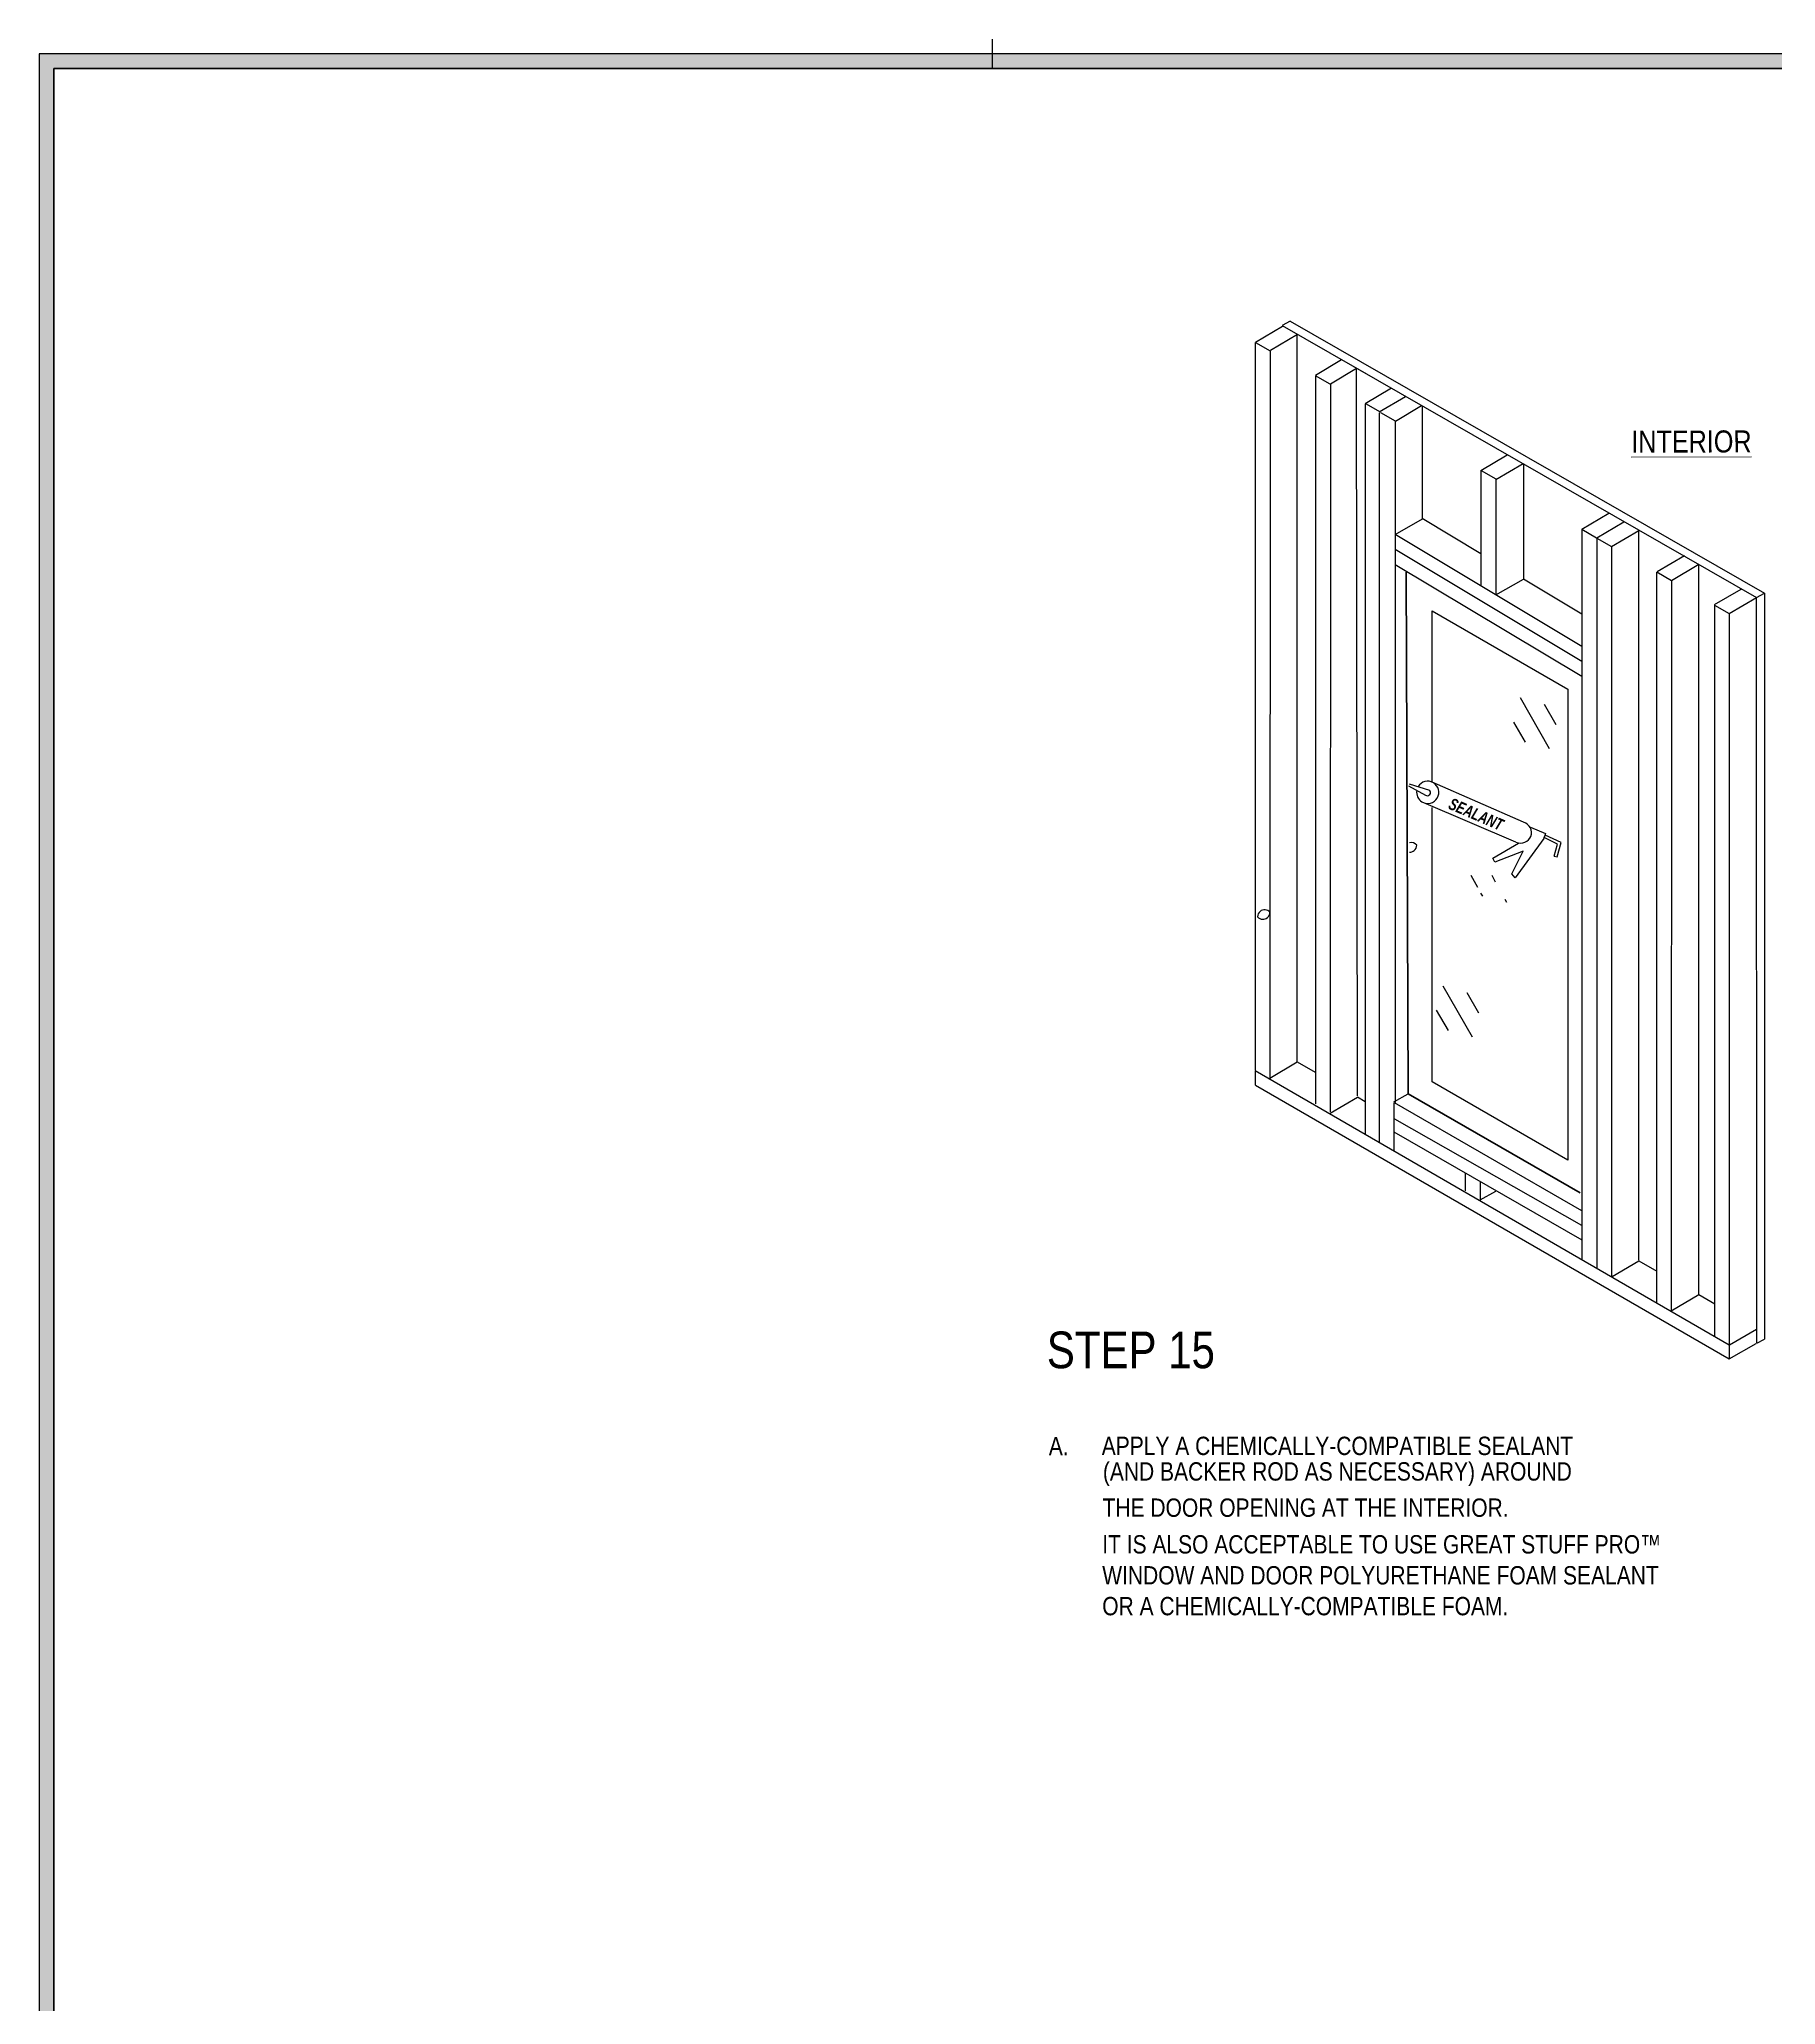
# Model space of a CAD drawing. Extents: x -1140 to 5605, y -816 to 1734.
# Drawn here: x 2356 to 3422, y 527 to 1733 of the extents above; entities that cross this region are included whole.
import ezdxf

# ---------------------------------------------------------------- set-up
doc = ezdxf.new("R2010")
doc.units = 0
doc.header["$MEASUREMENT"] = 0
for name, color, linetype, lineweight in [('.ATI-DETAIL', 7, 'Continuous', 0), ('.ATI-TEXT', 7, 'Continuous', 0), ('G-ANNO-TTLB', 7, 'Continuous', 0), ('TYVEK', 7, 'Continuous', 0), ('X-REF - TRACED', 7, 'Continuous', 0)]:
    doc.layers.add(name, color=color, linetype=linetype, lineweight=lineweight)

# ---------------------------------------------------------------- blocks, each defined once
blk = doc.blocks.new('Block_293')
at = {"layer": 'TYVEK', "color": 193, "lineweight": 25, "true_color": 0xa282bb}
for points in [[(3210.8, 1277.1), (3210.8, 1382.1), (3294, 1334), (3294, 1045.1), (3210.8, 1093.2), (3210.8, 1261.6)], [(3210.8, 1245.4)]]:
    blk.add_lwpolyline(points, dxfattribs=at)
blk = doc.blocks.new('Block_294')
at = {"layer": 'TYVEK', "color": 252, "lineweight": 70, "true_color": 0x838484}
blk.add_lwpolyline([(3301.6, 1025.2), (3196, 1085.9), (3194.8, 1405.8)], dxfattribs=at)
at = {"layer": 'TYVEK', "color": 193, "lineweight": 70, "true_color": 0xa282bb}
blk.add_lwpolyline([(3305.9, 1019.9)], dxfattribs=at)
blk = doc.blocks.new('Block_295')
at = {"layer": 'TYVEK', "color": 33, "lineweight": 25, "true_color": 0xcb9865}
for p, q in [((3384.1, 1386), (3400.4, 1395.4)), ((3393, 1380.5), (3409.8, 1390.3))]:
    blk.add_line(p, q, dxfattribs=at)
blk = doc.blocks.new('Block_296')
at = {"layer": 'TYVEK', "color": 33, "lineweight": 25, "true_color": 0xcb9865}
for points in [[(3409.9, 932.8)], [(3393.1, 923)]]:
    blk.add_lwpolyline(points, dxfattribs=at)
blk = doc.blocks.new('Block_297')
at = {"layer": 'TYVEK', "color": 33, "lineweight": 25, "true_color": 0xcb9865}
for points in [[(3188.1, 1488.7)], [(3187.9, 1410.4)]]:
    blk.add_lwpolyline(points, dxfattribs=at)
blk = doc.blocks.new('Block_298')
at = {"layer": 'TYVEK', "color": 33, "lineweight": 25, "true_color": 0xcb9865}
for points in [[(3148.1, 1103.1)], [(3139.1, 1078.6)]]:
    blk.add_lwpolyline(points, dxfattribs=at)
blk = doc.blocks.new('Block_299')
at = {"layer": 'TYVEK', "color": 93, "lineweight": 70, "true_color": 0x6bbe46}
for points in [[(3306.1, 1341.4)], [(3306.1, 1019.9)]]:
    blk.add_lwpolyline(points, dxfattribs=at)
blk = doc.blocks.new('Block_312')
at = {"layer": '.ATI-TEXT', "char_height": 0.2, "attachment_point": 7}
for s, insert in [('\\C18;\\c0;\\FArial Narrow|b0|i0|c1;\\H11.249999;\\W1.000000;A.', (2975.5, 864.1)), ('\\C18;\\c0;\\FArial Narrow|b0|i0|c1;\\H11.249999;\\W1.000000;APPLY A CHEMICALLY-COMPATIBLE SEALANT', (3008, 864.1)), ('\\C18;\\c0;\\FArial Narrow|b0|i0|c1;\\H11.249999;\\W1.000000;(AND BACKER ROD AS NECESSARY) AROUND', (3008.7, 845.2)), ('\\C18;\\c0;\\FArial Narrow|b0|i0|c1;\\H11.249999;\\W1.000000;THE DOOR OPENING AT THE INTERIOR.', (3008.5, 826.2)), ('\\C18;\\c0;\\FArial Narrow|b0|i0|c1;\\H11.249999;\\W1.000000;IT IS ALSO ACCEPTABLE TO USE GREAT STUFF PRO™', (3008.3, 803.7)), ('\\C18;\\c0;\\FArial Narrow|b0|i0|c1;\\H11.249999;\\W1.000000;WINDOW AND DOOR POLYURETHANE FOAM SEALANT', (3008.3, 784.7)), ('\\C18;\\c0;\\FArial Narrow|b0|i0|c1;\\H11.249999;\\W1.000000;OR A CHEMICALLY-COMPATIBLE FOAM.', (3008.3, 765.8))]:
    blk.add_mtext(s, dxfattribs=dict(at, insert=insert))
blk = doc.blocks.new('Block_350')
at = {"layer": '.ATI-DETAIL', "color": 18, "lineweight": 25, "true_color": 0x000000}
for p, q in [((3249.7, 1215.7), (3247.5, 1219.7)), ((3256.5, 1203.3), (3255.6, 1205))]:
    blk.add_line(p, q, dxfattribs=at)
blk = doc.blocks.new('Block_351')
at = {"layer": '.ATI-DETAIL', "color": 18, "lineweight": 25, "true_color": 0x000000}
for p, q in [((3238.7, 1212.5), (3234.6, 1219.7)), ((3241.8, 1207.2), (3240.7, 1209))]:
    blk.add_line(p, q, dxfattribs=at)

msp = doc.modelspace()

# ---------------------------------------------------------------- hatches: boundary and pattern name
at = {"layer": 'G-ANNO-TTLB', "true_color": 0xff00ff, "transparency": 33554687}
h = msp.add_hatch(color=6, dxfattribs=at)
edge = h.paths.add_edge_path()
edge.add_spline(control_points=[(5285.6, -733.2), (5285.6, -733.2), (2356, -733.2), (2356, -733.2), (2356, -733.2), (2356, 1723.8), (2356, 1723.8), (2356, 1723.8), (5285.6, 1723.8), (5285.6, 1723.8), (5285.6, 1723.8), (5285.6, -733.2), (5285.6, -733.2)], knot_values=[0, 0, 0, 0, 1, 1, 1, 2, 2, 2, 3, 3, 3, 4, 4, 4, 4], degree=3, periodic=0)
edge = h.paths.add_edge_path()
edge.add_spline(control_points=[(2365, 1714.8), (2365, 1714.8), (2365, -724.2), (2365, -724.2), (2365, -724.2), (5276.6, -724.2), (5276.6, -724.2), (5276.6, -724.2), (5276.6, 1714.8), (5276.6, 1714.8), (5276.6, 1714.8), (2365, 1714.8), (2365, 1714.8)], knot_values=[0, 0, 0, 0, 1, 1, 1, 2, 2, 2, 3, 3, 3, 4, 4, 4, 4], degree=3, periodic=0)
edge.add_line((2365, 1714.8), (2365, 1714.8))

# ---------------------------------------------------------------- linework, layer by layer
at = {"layer": '.ATI-DETAIL', "color": 251, "lineweight": 25, "true_color": 0x5c5c5c}
for p, q in [((3282.8, 1297.5), (3264.9, 1328.7)), ((3286.8, 1312.3), (3279.6, 1324.7)), ((3268.1, 1301.5), (3260.9, 1313.9)), ((3235.5, 1120.7), (3217.5, 1151.8)), ((3239.4, 1135.4), (3232.2, 1147.9)), ((3220.7, 1124.6), (3213.5, 1137.1))]:
    msp.add_line(p, q, dxfattribs=at)
at = {"layer": 'G-ANNO-TTLB', "color": 6, "lineweight": 30, "true_color": 0xff00ff}
for p, q in [((2941, 1714.8), (2941, 1732.8)), ((5285.6, 1723.8), (2356, 1723.8)), ((2356, 1723.8), (2356, -733.2)), ((5276.6, 1714.8), (2365, 1714.8)), ((2365, 1714.8), (2365, -724.2)), ((2365, 1714.8), (5276.6, 1714.8)), ((2365, -724.2), (2365, 1714.8))]:
    msp.add_line(p, q, dxfattribs=at)
at = {"layer": 'G-ANNO-TTLB', "color": 18, "lineweight": 0, "true_color": 0x000000}
msp.add_lwpolyline([(2365, -724.2), (2365, 1714.8), (5276.6, 1714.8), (5276.6, -724.2)], close=True, dxfattribs=at)
at = {"layer": 'G-ANNO-TTLB'}
for points in [[(5285.6, -733.2), (5285.6, -733.2), (2356, -733.2), (2356, -733.2), (2356, -733.2), (2356, 1723.8), (2356, 1723.8), (2356, 1723.8), (5285.6, 1723.8), (5285.6, 1723.8), (5285.6, 1723.8), (5285.6, -733.2), (5285.6, -733.2)], [(2365, 1714.8), (2365, 1714.8), (2365, -724.2), (2365, -724.2), (2365, -724.2), (5276.6, -724.2), (5276.6, -724.2), (5276.6, -724.2), (5276.6, 1714.8), (5276.6, 1714.8), (5276.6, 1714.8), (2365, 1714.8), (2365, 1714.8)]]:
    msp.add_open_spline(points, degree=3, knots=[0, 0, 0, 0, 1, 1, 1, 2, 2, 2, 3, 3, 3, 4, 4, 4, 4], dxfattribs=at)
at = {"layer": 'TYVEK', "color": 33, "lineweight": 25, "true_color": 0xcb9865}
for p, q in [((3102.3, 1547), (3118.9, 1556.8)), ((3102.2, 1546.8), (3102.2, 1100.2)), ((3102.3, 1546.7), (3111.3, 1541.6)), ((3111.5, 1542), (3128.1, 1551.8)), ((3128, 1105.5), (3128, 1551.5)), ((3111.4, 1541.8), (3111.2, 1095.4)), ((3139.1, 1526.8), (3155.2, 1536.3)), ((3161.8, 1532.5), (3170.8, 1527.4)), ((3139, 1526.6), (3148, 1521.4)), ((3139.1, 1526.2), (3139.1, 1079.8)), ((3148.3, 1521.5), (3148.1, 1074.9)), ((3148.4, 1521.5), (3164.4, 1531)), ((3164.9, 1084.6), (3164.4, 1531)), ((3169.7, 1509.4), (3185.7, 1518.9)), ((3169.7, 1509), (3169.7, 1061.1)), ((3169.8, 1509.4), (3178.8, 1504.2)), ((3178.3, 1504.2), (3194.3, 1513.6)), ((3188.2, 1498.6), (3204.2, 1508.1)), ((3204.9, 1438.6), (3204.9, 1507.8)), ((3178.3, 1503.6), (3178.3, 1056.2)), ((3179.1, 1503.9), (3188.1, 1498.7)), ((3188.1, 1498.4), (3188.1, 1080.5)), ((3240.7, 1468.3), (3256.8, 1477.9)), ((3249.9, 1462.8), (3266.5, 1472.6)), ((3266.7, 1472.5), (3266.7, 1401.6)), ((3240.7, 1468.3), (3240.7, 1397.4)), ((3240.8, 1468.3), (3249.8, 1463.2)), ((3249.9, 1463.1), (3249.9, 1391.9)), ((3188.1, 1428.9), (3204.9, 1438.6)), ((3240.7, 1417.2), (3204.7, 1438.8)), ((3302.5, 1432.2), (3319.1, 1442)), ((3311.8, 1426.9), (3328.4, 1436.7)), ((3302.5, 1360.3), (3188.1, 1428.9)), ((3302.5, 1432.2), (3302.5, 984.3)), ((3302.6, 1432.2), (3311.6, 1427)), ((3311.7, 1426.7), (3311.7, 979.2)), ((3311.9, 1426.8), (3320.9, 1421.6)), ((3320.9, 1421.6), (3337.5, 1431.4)), ((3337.5, 983.8), (3337.5, 1431)), ((3302.5, 1351.1), (3188.1, 1419.7)), ((3320.9, 1421.5), (3320.7, 974.1)), ((3348.9, 1406.2), (3365.5, 1416)), ((3302.5, 1341.8), (3188.1, 1410.4)), ((3249.9, 1391.9), (3266.7, 1401.6)), ((3302.5, 1380.2), (3266.7, 1401.6)), ((3348.5, 1405.8), (3348.5, 957.7)), ((3348.7, 1406), (3357.7, 1400.8)), ((3357.7, 1400.8), (3357.5, 953.2)), ((3357.7, 1400.8), (3374.3, 1410.7)), ((3374.3, 962.7), (3374.3, 1410.7)), ((3409.9, 932.8), (3409.8, 1390.3)), ((3384.1, 1385.7), (3384.1, 937.1)), ((3384.1, 1385.7), (3393.1, 1380.6)), ((3393, 1380.5), (3393.1, 932.1)), ((3128, 1274.4), (3128, 1280.5)), ((3102.2, 1100.2), (3393.1, 931.9)), ((3102.3, 1091.1), (3102.3, 1099.7)), ((3111.2, 1095.5), (3128, 1105.5)), ((3102.3, 1091.1), (3393, 923.2)), ((3187.3, 1080.9), (3196, 1085.9)), ((3148.1, 1073.9), (3164.9, 1083.9)), ((3187.3, 1080.4), (3187.3, 1050.9)), ((3302.5, 1014.1), (3187.7, 1080.4)), ((3302.7, 996.1), (3187.5, 1062.4)), ((3302.5, 1005.1), (3187.9, 1070.4)), ((3231, 1037.3), (3231, 1026.4)), ((3240.2, 1032), (3240.2, 1020.9)), ((3240.2, 1020.9), (3249.9, 1026.2)), ((3321.3, 973.8), (3337.5, 983.5)), ((3357.5, 952.7), (3374.3, 962.7)), ((3393.3, 931.9), (3409.8, 941.4)), ((3393.1, 923.2), (3409.5, 932.7)), ((3393.1, 932.1), (3393.1, 923.5))]:
    msp.add_line(p, q, dxfattribs=at)
at = {"layer": 'TYVEK', "color": 2, "lineweight": 25, "true_color": 0xf5eb12}
for p, q in [((3123.6, 1559.9), (3118.8, 1557.1)), ((3118.8, 1557.1), (3409.8, 1390.3)), ((3409.8, 1390.3), (3414.6, 1393)), ((3127.9, 1105.4), (3139, 1099.1)), ((3164.9, 1084), (3169.7, 1081.2)), ((3337.6, 983.5), (3348.7, 977.1)), ((3374.3, 962.7), (3384.2, 957)), ((3409.9, 932.8), (3414.6, 935.4))]:
    msp.add_line(p, q, dxfattribs=at)
at = {"layer": 'TYVEK', "color": 18, "lineweight": 25, "true_color": 0x000000}
for p, q in [((3123.6, 1559.9), (3414.6, 1393)), ((3414.6, 1393), (3414.6, 935.4))]:
    msp.add_line(p, q, dxfattribs=at)
at = {"layer": 'TYVEK', "color": 33, "lineweight": 25, "true_color": 0xcb9865}
for points in [[(3102, 1547.4)], [(3167.5, 1505.4)], [(3185.1, 1495.5)], [(3393, 1380.5)], [(3178.5, 1149.1)], [(3160.7, 1087.5)], [(3160.7, 1045.4)]]:
    msp.add_lwpolyline(points, dxfattribs=at)
at = {"layer": 'TYVEK', "color": 18, "lineweight": 25, "true_color": 0x000000}
for points in [[(3123.9, 1549.9)], [(3123.9, 1078.6)]]:
    msp.add_lwpolyline(points, dxfattribs=at)
at = {"layer": 'TYVEK', "color": 193, "lineweight": 25, "true_color": 0xa282bb}
msp.add_lwpolyline([(3210.8, 1382.1), (3294, 1334), (3294, 1045.1), (3210.8, 1093.2)], dxfattribs=at)
msp.add_open_spline([(3201.3, 1238.4), (3200.2, 1239.8), (3198.4, 1240.3), (3196.9, 1239.9)], degree=3, dxfattribs=at)
msp.add_open_spline([(3196.9, 1234.1), (3197.9, 1234.1), (3198.9, 1234.4), (3199.7, 1235.1), (3200.7, 1236), (3201.3, 1237.2), (3201.3, 1238.4)], degree=3, knots=[0, 0, 0, 0, 1, 1, 1, 2, 2, 2, 2], dxfattribs=at)
at = {"layer": 'TYVEK', "color": 3, "lineweight": 25, "true_color": 0x00ff00}
for points in [[(3111.2, 1197.2), (3109.7, 1199.1), (3107, 1199.3), (3105.2, 1197.8), (3104.2, 1197), (3103.6, 1195.7), (3103.6, 1194.4)], [(3103.6, 1194.4), (3105.2, 1192.6), (3107.9, 1192.4), (3109.7, 1194), (3110.7, 1194.8), (3111.2, 1196), (3111.2, 1197.2)]]:
    msp.add_open_spline(points, degree=3, knots=[0, 0, 0, 0, 1, 1, 1, 2, 2, 2, 2], dxfattribs=at)
at = {"layer": 'X-REF - TRACED', "color": 240, "lineweight": 25, "true_color": 0xed2327}
for p, q in [((3196.2, 1274.7), (3206.7, 1269.1)), ((3196.7, 1276), (3209.1, 1272.1)), ((3266.8, 1252.6), (3210.7, 1277.1)), ((3262.1, 1240.2), (3205.6, 1264.4)), ((3279.2, 1242.4), (3261.6, 1218.3)), ((3271, 1249.4), (3280.2, 1245.6)), ((3280.2, 1245.6), (3279.2, 1242.4)), ((3279.4, 1243), (3280, 1244.6)), ((3287.7, 1239.1), (3279.4, 1243)), ((3289.9, 1240), (3280, 1244.6)), ((3247.9, 1230.5), (3263.7, 1239.7)), ((3249.2, 1228), (3247.9, 1230.5)), ((3266.6, 1234.8), (3249.2, 1228)), ((3259.7, 1220.9), (3266.6, 1234.8)), ((3285.7, 1231.7), (3287.7, 1239.1)), ((3285.7, 1231.7), (3287.5, 1231.2)), ((3287.5, 1231.2), (3289.9, 1240)), ((3261.6, 1218.3), (3259.7, 1220.9))]:
    msp.add_line(p, q, dxfattribs=at)
for points, knots in [([(3201.3, 1272), (3200.8, 1269.2), (3202.1, 1266.4), (3204.5, 1264.9), (3207.8, 1263), (3212, 1264.1), (3213.9, 1267.3), (3215.8, 1270.6), (3214.7, 1274.8), (3211.5, 1276.7), (3208.2, 1278.6), (3204.1, 1277.5), (3202.1, 1274.3)], [0, 0, 0, 0, 1, 1, 1, 2, 2, 2, 3, 3, 3, 4, 4, 4, 4]), ([(3206.7, 1269.1), (3207.5, 1268.5), (3208.6, 1268.6), (3209.3, 1269.5), (3209.9, 1270.3), (3209.9, 1271.5), (3209.1, 1272.1)], [0, 0, 0, 0, 1, 1, 1, 2, 2, 2, 2]), ([(3262.1, 1240.2), (3265.9, 1238.8), (3270.1, 1240.4), (3271.4, 1243.8), (3272.7, 1247.2), (3270.6, 1251.2), (3266.8, 1252.6)], [0, 0, 0, 0, 1, 1, 1, 2, 2, 2, 2])]:
    msp.add_open_spline(points, degree=3, knots=knots, dxfattribs=at)

# ---------------------------------------------------------------- block references
at = {"layer": '.ATI-DETAIL'}
for name in ['Block_351', 'Block_350']:
    msp.add_blockref(name, (0, 0), dxfattribs=at)
at = {"layer": '.ATI-TEXT'}
msp.add_blockref('Block_312', (0, 0), dxfattribs=at)
at = {"layer": 'TYVEK'}
for name in ['Block_297', 'Block_294', 'Block_295', 'Block_293', 'Block_299', 'Block_298', 'Block_296']:
    msp.add_blockref(name, (0, 0), dxfattribs=at)

# ---------------------------------------------------------------- texts
at = {"layer": '.ATI-TEXT', "insert": (3332.9, 1479), "char_height": 0.2, "attachment_point": 7, "rotation": 0.1123}
msp.add_mtext('\\L\\C18;\\c0;\\FArial Narrow|b0|i0|c1;\\H13.503964;\\W0.999992;INTERIOR\\l', dxfattribs=at)
at = {"layer": '.ATI-TEXT', "insert": (2974.3, 917.2), "char_height": 0.2, "attachment_point": 7}
msp.add_mtext('\\C18;\\c0;\\FArial Narrow|b0|i0|c1;\\H22.499999;\\W1.000000;STEP 15', dxfattribs=at)
at = {"layer": 'TYVEK', "insert": (3220.1, 1260.9), "char_height": 0.2, "attachment_point": 7, "rotation": 336.714}
msp.add_mtext('\\C252;\\c8684675;\\FArial Narrow Bold Italic|b1|i1|c1;\\H7.258618;\\W0.894307;SEALANT', dxfattribs=at)

doc.saveas('drawing.dxf')
